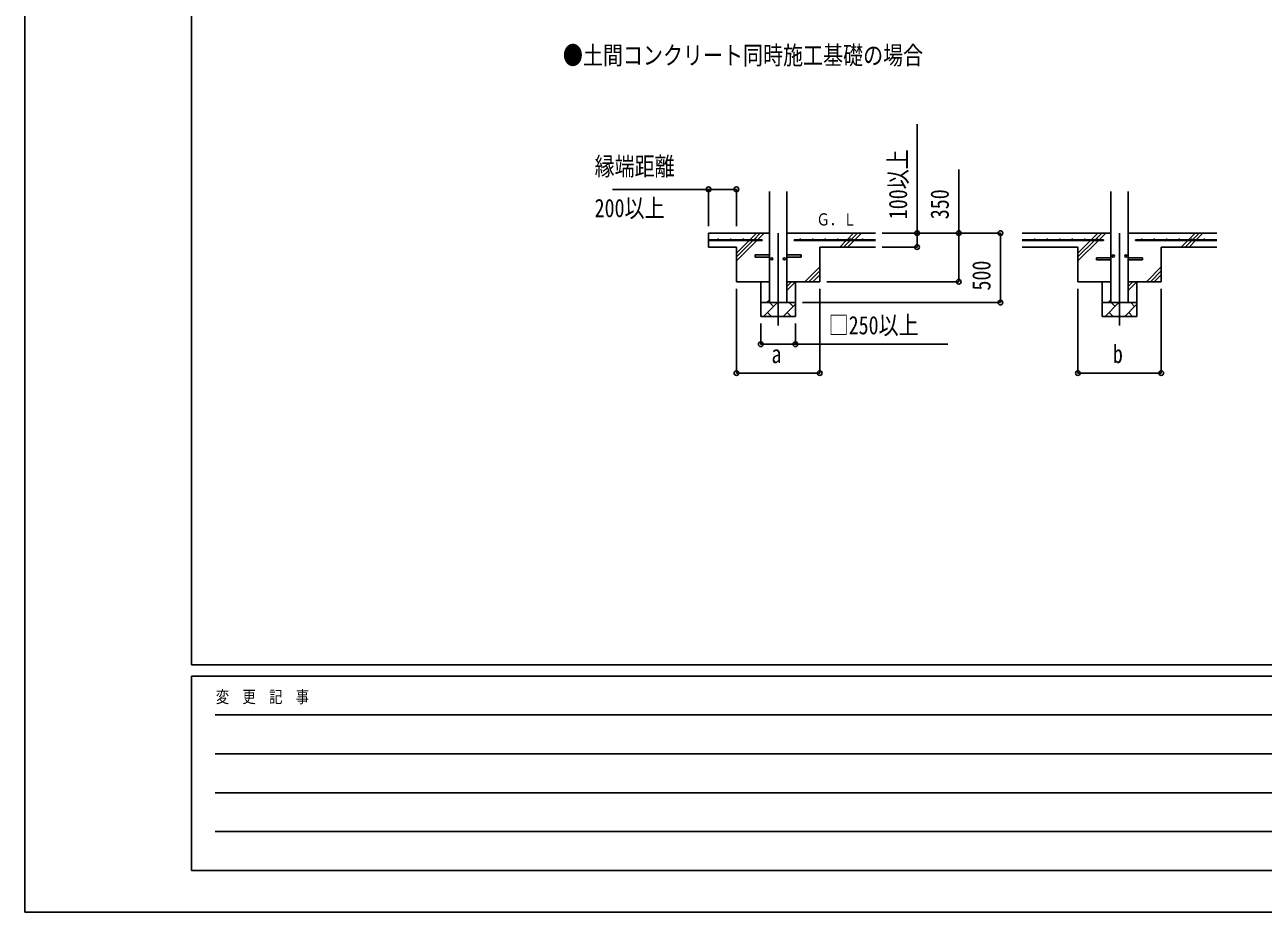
# Model space of a CAD drawing. Units: millimetres, scale not verified. Extents: x -16820 to 16820, y -11880 to 11880.
# Drawn here: x -16820 to -7907, y -11880 to -5493 of the extents above; entities that cross this region are included whole.
import ezdxf
from ezdxf.enums import TextEntityAlignment as Align

# ---------------------------------------------------------------- set-up
doc = ezdxf.new("R2010")
doc.units = ezdxf.units.MM
doc.header["$LTSCALE"] = 50
for name, color, linetype in [('0-2_USER1', 3, 'Continuous'), ('0-4_YKK_12', 2, 'Continuous'), ('0-5_YKK_13', 4, 'Continuous'), ('0-6_YKK_A1', 4, 'Continuous'), ('0-7_YKK_D', 6, 'Continuous'), ('0-8_YKK_ZWAK', 7, 'Continuous')]:
    doc.layers.add(name, color=color, linetype=linetype)
doc.styles.add('ＭＳ ゴシック', font='')
doc.styles.get('ＭＳ ゴシック').set_extended_font_data('MS Gothic')

msp = doc.modelspace()

# ---------------------------------------------------------------- linework, layer by layer
at = {"layer": '0-4_YKK_12'}
for p, q in [((-11398.17, -6992.29), (-11398.17, -7658.24)), ((-8940.78, -6992.29), (-8940.78, -7658.24))]:
    msp.add_line(p, q, dxfattribs=at)
at = {"layer": '0-5_YKK_13'}
for p, q in [((-11563.17, -7149.29), (-11460.67, -7149.29)), ((-11563.17, -7165.29), (-11563.17, -7149.29)), ((-11563.17, -7165.29), (-11460.67, -7165.29)), ((-11335.67, -7149.29), (-11233.17, -7149.29)), ((-11335.67, -7165.29), (-11233.17, -7165.29)), ((-11233.17, -7149.29), (-11233.17, -7165.29)), ((-9105.78, -7169.29), (-9003.28, -7169.29)), ((-9105.78, -7185.29), (-9105.78, -7169.29)), ((-9105.78, -7185.29), (-9003.28, -7185.29)), ((-8878.28, -7169.29), (-8775.78, -7169.29)), ((-8878.28, -7185.29), (-8775.78, -7185.29)), ((-8775.78, -7169.29), (-8775.78, -7185.29))]:
    msp.add_line(p, q, dxfattribs=at)
for centre in [(-11443.17, -7177.29), (-11353.17, -7177.29), (-8985.78, -7157.29), (-8895.78, -7157.29)]:
    msp.add_circle(centre, 8, dxfattribs=at)
at = {"layer": '0-6_YKK_A1'}
for p, q in [((-11460.67, -7492.29), (-11460.67, -6692.29)), ((-11335.67, -6692.29), (-11335.67, -7492.29)), ((-9003.28, -7492.29), (-9003.28, -6692.29)), ((-8878.28, -6692.29), (-8878.28, -7492.29)), ((-11460.67, -6992.29), (-11898.17, -6992.29)), ((-11898.17, -6992.29), (-11898.17, -7092.29)), ((-11513.17, -7039.79), (-11898.17, -7039.79)), ((-11602.24, -7039.79), (-11554.74, -6992.29)), ((-11573.95, -7039.79), (-11526.45, -6992.29)), ((-11545.67, -7039.79), (-11498.17, -6992.29)), ((-11513.17, -7039.79), (-11513.17, -7044.79)), ((-10698.17, -6992.29), (-11335.67, -6992.29)), ((-11283.17, -7039.79), (-10698.17, -7039.79)), ((-11283.17, -7039.79), (-11283.17, -7044.79)), ((-10902.24, -7039.79), (-10854.74, -6992.29)), ((-10873.95, -7039.79), (-10826.45, -6992.29)), ((-10845.67, -7039.79), (-10798.17, -6992.29)), ((-9003.28, -6992.29), (-9640.78, -6992.29)), ((-9055.78, -7039.79), (-9640.78, -7039.79)), ((-9144.85, -7039.79), (-9097.35, -6992.29)), ((-9116.56, -7039.79), (-9069.06, -6992.29)), ((-9088.28, -7039.79), (-9040.78, -6992.29)), ((-9055.78, -7039.79), (-9055.78, -7044.79)), ((-8240.78, -6992.29), (-8878.28, -6992.29)), ((-8825.78, -7039.79), (-8240.78, -7039.79)), ((-8825.78, -7039.79), (-8825.78, -7044.79)), ((-8444.85, -7039.79), (-8397.35, -6992.29)), ((-8416.56, -7039.79), (-8369.06, -6992.29)), ((-8388.28, -7039.79), (-8340.78, -6992.29)), ((-11513.17, -7044.79), (-11898.17, -7044.79)), ((-11698.17, -7092.29), (-11898.17, -7092.29)), ((-11698.17, -7192.29), (-11550.67, -7044.79)), ((-11698.17, -7135.72), (-11607.24, -7044.79)), ((-11698.17, -7164.01), (-11578.95, -7044.79)), ((-11698.17, -7092.29), (-11698.17, -7342.29)), ((-11283.17, -7044.79), (-10698.17, -7044.79)), ((-10698.17, -7092.29), (-11098.17, -7092.29)), ((-11098.17, -7092.29), (-11098.17, -7342.29)), ((-10954.74, -7092.29), (-10907.24, -7044.79)), ((-10926.45, -7092.29), (-10878.95, -7044.79)), ((-10898.17, -7092.29), (-10850.67, -7044.79)), ((-9055.78, -7044.79), (-9640.78, -7044.79)), ((-9240.78, -7092.29), (-9640.78, -7092.29)), ((-9240.78, -7192.29), (-9093.28, -7044.79)), ((-9240.78, -7135.72), (-9149.85, -7044.79)), ((-9240.78, -7164.01), (-9121.56, -7044.79)), ((-9240.78, -7092.29), (-9240.78, -7342.29)), ((-8825.78, -7044.79), (-8240.78, -7044.79)), ((-8640.78, -7092.29), (-8640.78, -7342.29)), ((-8640.78, -7092.29), (-8240.78, -7092.29)), ((-8497.35, -7092.29), (-8449.85, -7044.79)), ((-8469.06, -7092.29), (-8421.56, -7044.79)), ((-8440.78, -7092.29), (-8393.28, -7044.79)), ((-11204.74, -7342.29), (-11098.17, -7235.72)), ((-11176.45, -7342.29), (-11098.17, -7264.01)), ((-11148.17, -7342.29), (-11098.17, -7292.29)), ((-8747.35, -7342.29), (-8640.78, -7235.72)), ((-8719.06, -7342.29), (-8640.78, -7264.01)), ((-8690.78, -7342.29), (-8640.78, -7292.29)), ((-11460.67, -7342.29), (-11698.17, -7342.29)), ((-11523.17, -7342.29), (-11523.17, -7592.29)), ((-11335.67, -7403.96), (-11274, -7342.29)), ((-11335.67, -7375.67), (-11302.28, -7342.29)), ((-11098.17, -7342.29), (-11335.67, -7342.29)), ((-11273.17, -7342.29), (-11273.17, -7592.29)), ((-9003.28, -7342.29), (-9240.78, -7342.29)), ((-9065.78, -7342.29), (-9065.78, -7592.29)), ((-8878.28, -7403.96), (-8816.61, -7342.29)), ((-8878.28, -7375.67), (-8844.89, -7342.29)), ((-8640.78, -7342.29), (-8878.28, -7342.29)), ((-8815.78, -7342.29), (-8815.78, -7592.29)), ((-11480.57, -7492.29), (-11460.67, -7472.39)), ((-9023.18, -7492.29), (-9003.28, -7472.39)), ((-11273.17, -7492.29), (-11523.17, -7492.29)), ((-11502.43, -7592.29), (-11402.43, -7492.29)), ((-11473.88, -7563.74), (-11445.32, -7592.29)), ((-11430.98, -7520.84), (-11459.54, -7492.29)), ((-11361.01, -7592.29), (-11273.17, -7504.45)), ((-11332.46, -7563.74), (-11303.9, -7592.29)), ((-11289.56, -7520.84), (-11318.12, -7492.29)), ((-8815.78, -7492.29), (-9065.78, -7492.29)), ((-9045.04, -7592.29), (-8945.04, -7492.29)), ((-9016.49, -7563.74), (-8987.94, -7592.29)), ((-8973.6, -7520.84), (-9002.15, -7492.29)), ((-8903.62, -7592.29), (-8815.78, -7504.45)), ((-8875.07, -7563.74), (-8846.51, -7592.29)), ((-8832.17, -7520.84), (-8860.73, -7492.29)), ((-11273.17, -7592.29), (-11523.17, -7592.29)), ((-8815.78, -7592.29), (-9065.78, -7592.29))]:
    msp.add_line(p, q, dxfattribs=at)
for centre in [(-11828.17, -7037.29), (-11738.17, -7037.29), (-11648.17, -7037.29), (-11558.17, -7037.29), (-11238.17, -7037.29), (-11148.17, -7037.29), (-11058.17, -7037.29), (-10968.17, -7037.29), (-10878.17, -7037.29), (-10788.17, -7037.29), (-9550.78, -7037.29), (-9460.78, -7037.29), (-9370.78, -7037.29), (-9280.78, -7037.29), (-9190.78, -7037.29), (-9100.78, -7037.29), (-8780.78, -7037.29), (-8690.78, -7037.29), (-8600.78, -7037.29), (-8510.78, -7037.29), (-8420.78, -7037.29), (-8330.78, -7037.29)]:
    msp.add_circle(centre, 2.5, dxfattribs=at)
at = {"layer": '0-7_YKK_D'}
for p, q in [((-11873.17, -6677.03), (-12590.97, -6677.03)), ((-11898.17, -6942.29), (-11898.17, -6676.03)), ((-11898.17, -6677.03), (-11698.17, -6677.03)), ((-11698.17, -6942.29), (-11698.17, -6676.03)), ((-10648.17, -6992.29), (-10397.17, -6992.29)), ((-10648.17, -6992.29), (-9797.17, -6992.29)), ((-10648.17, -6992.29), (-10097.17, -6992.29)), ((-9798.17, -7492.29), (-9798.17, -6992.29)), ((-10648.17, -7092.29), (-10397.17, -7092.29)), ((-11698.17, -7392.29), (-11698.17, -8000.25)), ((-11098.17, -7392.29), (-11098.17, -8000.25)), ((-11048.17, -7342.29), (-10097.17, -7342.29)), ((-9240.78, -7392.29), (-9240.78, -8000.25)), ((-8640.78, -7392.29), (-8640.78, -8000.25)), ((-11223.17, -7492.29), (-9797.17, -7492.29)), ((-11523.17, -7642.29), (-11523.17, -7793.29)), ((-11273.17, -7642.29), (-11273.17, -7793.29)), ((-11698.17, -7999.25), (-11098.17, -7999.25)), ((-9240.78, -7999.25), (-8640.78, -7999.25))]:
    msp.add_line(p, q, dxfattribs=at)
for points in [[(-10398.17, -7092.29), (-10398.17, -6992.29), (-10398.17, -6207.49)], [(-10098.17, -7342.29), (-10098.17, -6992.29), (-10098.17, -6533.89)], [(-11523.17, -7792.29), (-11273.17, -7792.29), (-10177.03, -7792.29)]]:
    msp.add_lwpolyline(points, dxfattribs=at)
for centre in [(-11898.17, -6677.03), (-11698.17, -6677.03), (-10398.17, -6992.29), (-10098.17, -6992.29), (-9798.17, -6992.29), (-10398.17, -7092.29), (-10098.17, -7342.29), (-9798.17, -7492.29), (-11523.17, -7792.29), (-11273.17, -7792.29), (-11698.17, -7999.25), (-11098.17, -7999.25), (-9240.78, -7999.25), (-8640.78, -7999.25)]:
    msp.add_circle(centre, 17, dxfattribs=at)
at = {"layer": '0-8_YKK_ZWAK'}
for p, q in [((-15619.92, -10100), (-15619.92, 11100)), ((-15619.92, -10100), (-15619.92, 11100)), ((15580.08, -10100), (-15619.92, -10100)), ((15580.08, -10100), (-15619.92, -10100)), ((-5219.92, -10180), (-15619.92, -10180)), ((-15619.92, -11580), (-15619.92, -10180)), ((-5219.92, -10180), (-15619.92, -10180)), ((-15619.92, -11580), (-15619.92, -10180)), ((-15449.92, -10460), (-5419.92, -10460)), ((-15449.92, -10460), (-5419.92, -10460)), ((-15449.92, -10740), (-5419.92, -10740)), ((-15449.92, -10740), (-5419.92, -10740)), ((-15449.92, -11020), (-5419.92, -11020)), ((-15449.92, -11020), (-5419.92, -11020)), ((-15449.92, -11300), (-5419.92, -11300)), ((-15449.92, -11300), (-5419.92, -11300)), ((-15619.92, -11580), (-5219.92, -11580)), ((-15619.92, -11580), (-5219.92, -11580))]:
    msp.add_line(p, q, dxfattribs=at)
msp.add_lwpolyline([(-16820, -11880), (16820, -11880), (16820, 11880), (-16820, 11880)], close=True, dxfattribs=at)
msp.add_lwpolyline([(-16820, -11880), (16820, -11880), (16820, 11880), (-16820, 11880)], close=True, dxfattribs=at)

# ---------------------------------------------------------------- texts
at = {"layer": '0-2_USER1', "style": 'ＭＳ ゴシック', "width": 0.8}
msp.add_text('●土間コンクリート同時施工基礎の場合', height=132, dxfattribs=at).set_placement((-12947.14, -5817.91), align=Align.BOTTOM_LEFT)
at = {"layer": '0-6_YKK_A1', "style": 'ＭＳ ゴシック', "width": 0.8}
msp.add_text('Ｇ．Ｌ', height=87.98, dxfattribs=at).set_placement((-11122.24, -6963.84), align=Align.BOTTOM_LEFT)
at = {"layer": '0-7_YKK_D', "style": 'ＭＳ ゴシック', "width": 0.8}
for s, p in [('100以上', (-10430.17, -6892.29)), ('350', (-10130.17, -6892.29)), ('500', (-9830.17, -7405.49))]:
    msp.add_text(s, height=132, rotation=90, dxfattribs=at).set_placement(p, align=Align.BOTTOM_LEFT)
for s, p in [('縁端距離', (-12718.97, -6617.03)), ('200以上', (-12718.97, -6917.03)), ('□250以上', (-11034.63, -7760.29)), ('a', (-11446.17, -7967.25)), ('b', (-8988.78, -7967.25))]:
    msp.add_text(s, height=132, dxfattribs=at).set_placement(p, align=Align.BOTTOM_LEFT)
at = {"layer": '0-8_YKK_ZWAK', "style": 'ＭＳ ゴシック', "width": 0.8}
msp.add_text('変  更  記  事', height=87.98, dxfattribs=at).set_placement((-15445.24, -10400), align=Align.BOTTOM_LEFT)
msp.add_text('変  更  記  事', height=87.98, dxfattribs=at).set_placement((-15445.24, -10400), align=Align.BOTTOM_LEFT)

doc.saveas('drawing.dxf')
